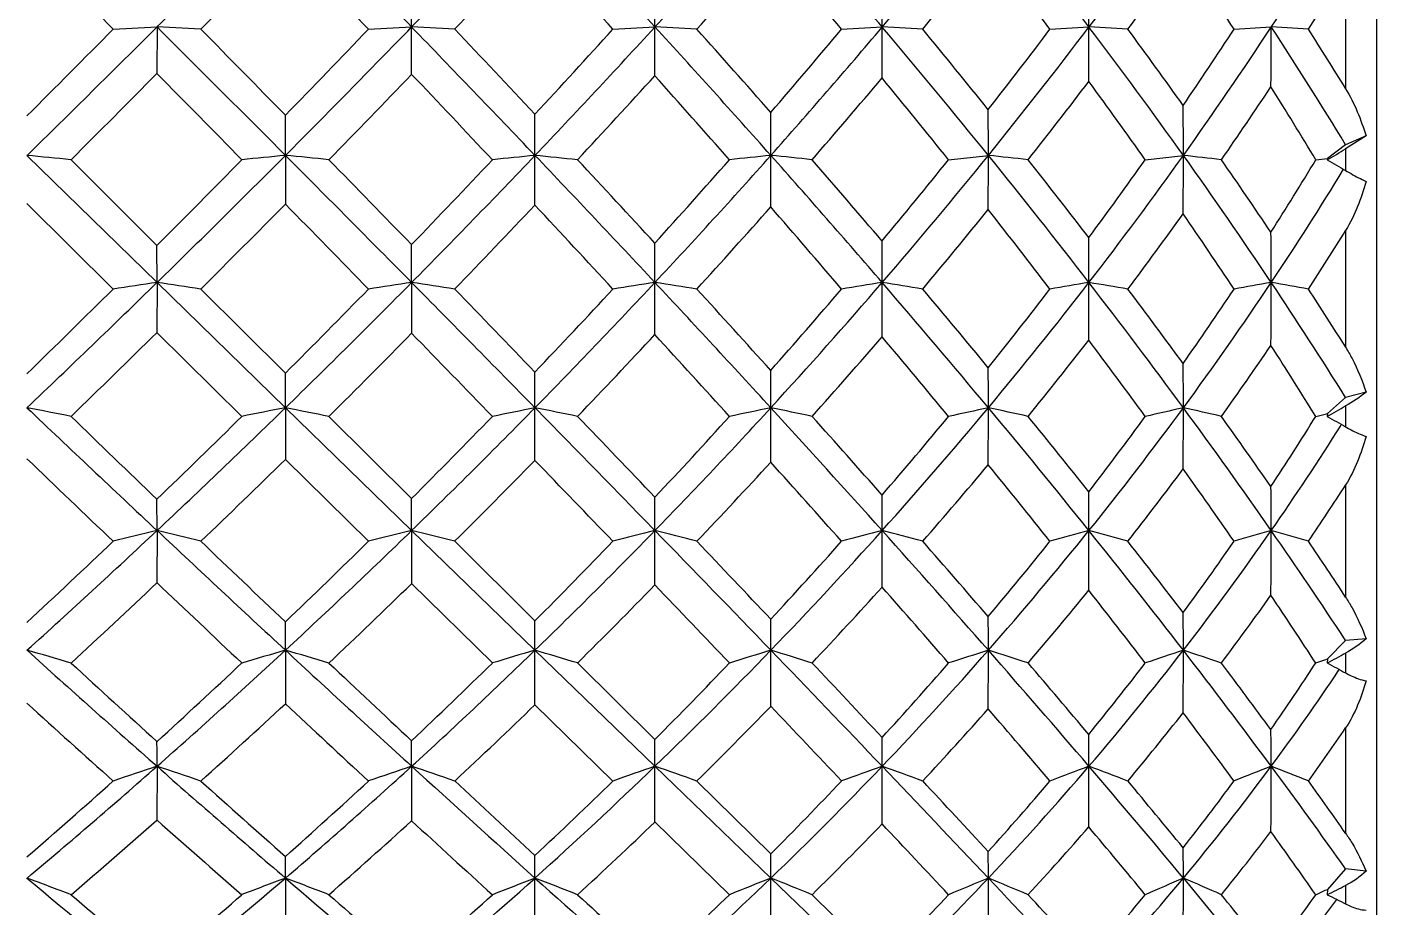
# Model space of a CAD drawing. Header units: millimetres. Extents: x 13495 to 14291, y -4366 to -3315.
# Drawn here: x 13905.293 to 13908.523, y -3557.902 to -3555.797 of the extents above; entities that cross this region are included whole.
import ezdxf

# ---------------------------------------------------------------- set-up
doc = ezdxf.new("R2010")
doc.units = ezdxf.units.MM
doc.header["$LTSCALE"] = 0.1
doc.layers.add('1', color=7, linetype='Continuous')

msp = doc.modelspace()

# ---------------------------------------------------------------- linework, layer by layer
at = {"layer": '1', "color": 7, "linetype": 'Continuous'}
for p, q in [((13908.523, -3559.913), (13908.523, -3551.063)), ((13908.448, -3555.6592), (13908.448, -3555.9444)), ((13905.4994, -3555.8019), (13905.6043, -3555.7967)), ((13905.6043, -3555.7967), (13905.6042, -3555.908)), ((13905.7091, -3555.8019), (13905.6043, -3555.7967)), ((13906.1103, -3555.8019), (13906.2134, -3555.7967)), ((13906.3165, -3555.8019), (13906.2134, -3555.7967)), ((13906.6949, -3555.8019), (13906.7955, -3555.7967)), ((13906.8959, -3555.8019), (13906.7955, -3555.7967)), ((13907.242, -3555.8019), (13907.3392, -3555.7967)), ((13907.4362, -3555.8019), (13907.3392, -3555.7967)), ((13907.7406, -3555.8019), (13907.834, -3555.7967)), ((13907.927, -3555.8019), (13907.834, -3555.7967)), ((13908.181, -3555.8019), (13908.2701, -3555.7967)), ((13908.3589, -3555.8019), (13908.2701, -3555.7967)), ((13905.9115, -3556.1039), (13905.9114, -3556.0079)), ((13908.448, -3556.0785), (13908.4043, -3556.111)), ((13908.4969, -3556.0573), (13908.448, -3556.0785)), ((13908.4969, -3556.0573), (13908.448, -3556.0885)), ((13905.2932, -3556.1039), (13905.6043, -3556.408)), ((13905.9115, -3556.1039), (13905.9114, -3556.2204)), ((13907.498, -3556.1143), (13907.5933, -3556.1039)), ((13907.9687, -3556.1143), (13908.0599, -3556.1039)), ((13908.3765, -3556.1143), (13908.4043, -3556.111)), ((13908.4043, -3556.111), (13908.404, -3556.1143)), ((13908.448, -3556.0885), (13908.448, -3556.1401)), ((13905.3986, -3556.1143), (13905.6042, -3556.3193)), ((13905.4994, -3556.4236), (13905.2932, -3556.219)), ((13908.448, -3556.2833), (13908.448, -3556.563)), ((13905.6043, -3556.408), (13905.6042, -3556.3193)), ((13905.6043, -3556.408), (13905.6042, -3556.5275)), ((13905.6043, -3556.408), (13905.9115, -3556.7077)), ((13905.7091, -3556.4236), (13905.9114, -3556.6249)), ((13906.2134, -3556.408), (13906.2133, -3556.5294)), ((13905.8074, -3556.7284), (13905.6042, -3556.5275)), ((13908.448, -3556.6831), (13908.4043, -3556.7218)), ((13908.4969, -3556.6705), (13908.448, -3556.6831)), ((13905.9115, -3556.7077), (13905.9114, -3556.8312)), ((13905.9115, -3556.7077), (13906.2134, -3557.0015)), ((13908.3765, -3556.7284), (13908.4025, -3556.7222)), ((13908.4025, -3556.7222), (13908.4043, -3556.7218)), ((13908.4043, -3556.7218), (13908.404, -3556.7284)), ((13908.448, -3556.7033), (13908.448, -3556.7535)), ((13906.0155, -3556.7284), (13906.2133, -3556.9248)), ((13906.1103, -3557.0271), (13905.9114, -3556.8312)), ((13908.448, -3556.892), (13908.448, -3557.1607)), ((13905.6043, -3557.0015), (13905.6042, -3556.9267)), ((13905.6043, -3557.0015), (13905.6042, -3557.1267)), ((13906.2134, -3557.0015), (13906.2133, -3557.1285)), ((13906.2134, -3557.0015), (13906.5086, -3557.2878)), ((13906.3165, -3557.0271), (13906.5084, -3557.2174)), ((13906.4066, -3557.3183), (13906.2133, -3557.1285)), ((13908.448, -3557.2644), (13908.4043, -3557.3086)), ((13908.4969, -3557.2607), (13908.448, -3557.2644)), ((13905.9115, -3557.2878), (13905.9114, -3557.4158)), ((13906.5086, -3557.2878), (13906.7955, -3557.5654)), ((13908.448, -3557.2945), (13908.448, -3557.3421)), ((13906.6104, -3557.3183), (13906.7953, -3557.5013)), ((13908.3765, -3557.3183), (13908.401, -3557.3097)), ((13908.401, -3557.3097), (13908.4043, -3557.3086)), ((13908.4043, -3557.3086), (13908.404, -3557.3183)), ((13908.431, -3557.3365), (13908.4328, -3557.3339)), ((13908.4311, -3557.3367), (13908.4329, -3557.334)), ((13906.6949, -3557.6007), (13906.5084, -3557.4182)), ((13908.448, -3557.4734), (13908.448, -3557.7258)), ((13905.6043, -3557.5654), (13905.6042, -3557.6941)), ((13906.2134, -3557.5654), (13906.2133, -3557.6958)), ((13906.7955, -3557.5654), (13907.0729, -3557.8329)), ((13906.8959, -3557.6007), (13907.0726, -3557.7751)), ((13906.9739, -3557.8727), (13906.7953, -3557.6987)), ((13908.448, -3557.8111), (13908.4043, -3557.8599)), ((13908.4969, -3557.8163), (13908.448, -3557.8111)), ((13905.9115, -3557.8329), (13905.9114, -3557.963)), ((13907.0729, -3557.8329), (13907.3392, -3558.089)), ((13908.0599, -3557.8329), (13908.2701, -3558.089)), ((13908.448, -3557.8505), (13908.448, -3557.8948)), ((13907.1716, -3557.8727), (13907.3389, -3558.0374)), ((13908.3765, -3557.8727), (13908.3992, -3557.8622)), ((13908.3992, -3557.8622), (13908.4043, -3557.8599)), ((13908.4043, -3557.8599), (13908.404, -3557.8727)), ((13908.4242, -3557.8874), (13908.4266, -3557.884)), ((13908.4244, -3557.8876), (13908.4268, -3557.8842))]:
    msp.add_line(p, q, dxfattribs=at)
for centre, radius, start, end in [((13870.023, -3520.0744), 50.4193, 314.88669, 315.38159), ((13870.9361, -3590.0014), 49.1371, 44.11557, 44.61905), ((13884.0868, -3534.3439), 30.819, 315.88584, 316.67982), ((13885.0331, -3575.7394), 29.5181, 42.50156, 43.31961), ((13891.2087, -3541.5137), 21.1413, 317.49945, 318.62406), ((13892.0443, -3568.7262), 20.0277, 40.20936, 41.37578), ((13895.652, -3545.9165), 15.304, 319.78928, 321.28616), ((13896.368, -3564.4863), 14.3867, 37.15706, 38.71576), ((13898.7348, -3548.8992), 11.418, 322.83653, 324.75616), ((13900.8737, -3550.9478), 8.8441, 326.7519, 328.91799), ((13814.1919, -3646.1144), 128.4266, 44.686103, 44.81676), ((13871.0845, -3521.6911), 48.6046, 315.42821, 315.76915), ((13868.5684, -3591.7263), 51.961, 43.73878, 44.05498), ((13884.612, -3535.1844), 29.936, 316.4711, 317.00729), ((13883.9375, -3576.4181), 30.7071, 42.17378, 42.68953), ((13891.2709, -3541.7989), 20.9816, 318.13344, 318.86177), ((13891.3771, -3569.0826), 20.6899, 39.93308, 40.65833), ((13895.4888, -3545.9434), 15.4897, 320.47166, 321.39171), ((13895.896, -3564.7067), 14.8186, 36.93565, 37.87564), ((13898.4524, -3548.8066), 11.7772, 323.56071, 324.65847), ((13898.9588, -3561.8106), 11.0069, 33.08601, 34.22924), ((13900.6644, -3550.8963), 9.1253, 327.48036, 328.53721), ((13878.4834, -3555.7929), 28.3121, 359.99225, 0.20751), ((13887.9094, -3555.7931), 19.4298, 359.98942, 0.31882), ((13893.965, -3555.7933), 13.8689, 359.98609, 0.48164), ((13861.6948, -3555.7933), 44.5186, 359.99563, 0.12818), ((13869.7341, -3519.7854), 50.828, 314.39478, 314.88755), ((13867.8269, -3518.5403), 52.9872, 314.99803, 315.31419), ((13823.8498, -3637.8751), 115.8476, 44.898398, 45.113265), ((13830.4847, -3629.9109), 105.5976, 44.415408, 44.572077), ((13882.4291, -3533.1412), 32.7766, 315.76098, 316.26142), ((13883.6013, -3533.8721), 31.4959, 315.1009, 315.88444), ((13852.4862, -3555.7978), 53.7272, 359.88039, 0.00119), ((13872.2104, -3588.7649), 47.3614, 43.59942, 44.11476), ((13873.5541, -3586.9241), 45.1881, 43.17467, 43.52928), ((13889.8896, -3540.5779), 22.6758, 317.12904, 317.82627), ((13890.6182, -3540.9722), 21.9425, 316.40099, 317.49859), ((13872.8266, -3555.7997), 33.9689, 359.80829, 0.00503), ((13886.1589, -3574.7073), 27.9907, 41.65392, 42.50103), ((13886.3048, -3574.2557), 27.6502, 41.3151, 41.86681), ((13894.5021, -3545.1371), 16.6146, 319.16529, 320.06679), ((13895.0211, -3545.3838), 16.1297, 318.34685, 319.79112), ((13884.2308, -3555.801), 23.1085, 359.70836, 0.01073), ((13893.0737, -3567.8567), 18.6801, 38.98826, 40.21103), ((13892.8449, -3567.8424), 18.9176, 38.77683, 39.52881), ((13897.7034, -3548.2559), 12.5574, 321.95698, 323.06412), ((13898.109, -3548.4268), 12.2021, 321.01178, 322.84401), ((13891.5394, -3555.802), 16.2945, 359.56081, 0.01851), ((13897.3038, -3563.7791), 13.2137, 35.5103, 37.16379), ((13896.927, -3563.9236), 13.6734, 35.49608, 36.43982), ((13900.0564, -3550.5084), 9.697, 325.61874, 326.91384), ((13900.3966, -3550.6351), 9.4146, 324.48711, 326.75234), ((13895.9093, -3555.7969), 12.3608, 359.3375, 0.00092), ((13900.0324, -3561.1977), 9.8504, 31.31213, 33.25071), ((13899.7526, -3561.289), 10.2067, 31.57669, 32.52006), ((13870.2588, -3520.8728), 49.7671, 314.91719, 315.25254), ((13812.1503, -3648.1376), 131.3009, 44.495872, 44.622201), ((13883.9179, -3534.5258), 30.8929, 315.6677, 316.19515), ((13869.1239, -3591.1837), 51.1846, 43.24781, 43.56265), ((13890.6887, -3541.2749), 21.7648, 317.01503, 317.73405), ((13885.0159, -3575.4394), 29.2508, 41.3508, 41.87733), ((13894.974, -3545.5136), 16.1603, 319.00651, 319.91929), ((13892.547, -3568.1079), 19.1671, 38.73618, 39.48998), ((13897.9941, -3548.4613), 12.3511, 321.71121, 322.81075), ((13897.027, -3563.8651), 13.4088, 35.31278, 36.30037), ((13900.2381, -3550.6175), 9.6346, 325.21279, 326.46684), ((13899.9082, -3561.2), 9.8781, 30.98704, 32.1751), ((13875.6037, -3556.1001), 30.9048, 359.99299, 0.17574), ((13886.223, -3556.101), 20.8499, 359.99219, 0.27473), ((13892.7564, -3556.1019), 14.8369, 359.99221, 0.4147), ((13897.1512, -3556.1024), 10.9087, 359.99237, 0.62086), ((13901.159, -3598.3305), 42.4285, 84.26536, 84.40827), ((13883.3485, -3533.621), 31.8523, 314.32428, 315.10196), ((13910.4267, -3601.6862), 45.8054, 95.65705, 95.788), ((13827.1284, -3634.6088), 111.2196, 44.677897, 44.898684), ((13901.8489, -3597.1045), 41.2015, 84.19584, 84.34121), ((13890.1655, -3540.5407), 22.5679, 315.32407, 316.40012), ((13911.2947, -3603.3525), 47.4904, 95.78412, 95.90782), ((13861.5881, -3556.1078), 44.9205, 359.85316, 0.00504), ((13874.1759, -3586.8928), 44.6471, 43.06241, 43.59903), ((13902.454, -3596.1334), 40.2343, 84.07052, 84.21623), ((13894.5512, -3544.9657), 16.7586, 316.93913, 318.34644), ((13912.2602, -3605.767), 49.9333, 95.963, 96.07723), ((13877.2192, -3556.1074), 29.8537, 359.77023, 0.00685), ((13887.5954, -3573.4296), 26.0682, 40.76523, 41.65389), ((13902.9459, -3595.605), 39.7162, 83.89231, 84.03555), ((13897.6745, -3548.0757), 12.7607, 319.23406, 321.01372), ((13886.7961, -3556.107), 20.7972, 359.65086, 0.00853), ((13894.1956, -3566.9494), 17.2373, 37.70095, 38.9901), ((13903.2671, -3595.9277), 40.0581, 83.66318, 83.79995), ((13900.0277, -3550.3734), 9.8668, 322.29381, 324.4942), ((13893.2033, -3556.1067), 14.8566, 359.47094, 0.01087), ((13898.1909, -3563.1477), 12.1249, 33.76986, 35.517), ((13903.3106, -3597.866), 42.0313, 83.38732, 83.51209), ((13882.1412, -3532.8608), 33.1785, 315.00556, 315.50386), ((13833.0681, -3627.3811), 101.9818, 44.173049, 44.332297), ((13889.2782, -3540.0026), 23.5153, 316.06886, 316.75184), ((13874.7508, -3585.8085), 43.552, 42.62712, 42.98522), ((13893.9861, -3544.684), 17.3013, 317.76253, 318.64959), ((13887.53, -3573.1849), 26.023, 40.42927, 40.9941), ((13897.2953, -3547.93), 13.0796, 320.16394, 321.26449), ((13893.9595, -3566.9528), 17.4916, 37.51633, 38.28987), ((13899.7562, -3550.297), 10.0641, 323.37761, 324.68833), ((13897.8925, -3563.241), 12.4909, 33.82492, 34.78858), ((13901.5706, -3552.0273), 7.9388, 327.54208, 329.01451), ((13901.7405, -3552.0429), 7.8543, 326.23661, 328.58208), ((13883.7422, -3534.3533), 31.1391, 314.86538, 315.39315), ((13816.1681, -3644.1985), 125.6742, 44.301299, 44.430934), ((13890.4614, -3541.0638), 22.075, 315.90877, 316.62965), ((13872.0224, -3588.4572), 47.2052, 42.73446, 43.067), ((13894.6034, -3545.1886), 16.6533, 317.57348, 318.48272), ((13886.634, -3574.0172), 27.0965, 40.48827, 41.03679), ((13897.5719, -3548.1225), 12.8923, 319.91826, 321.01275), ((13893.6208, -3567.2496), 17.7925, 37.4782, 38.25296), ((13899.8269, -3550.3246), 10.1395, 323.02167, 324.28286), ((13897.79, -3563.3283), 12.4759, 33.6036, 34.60063), ((13896.6857, -3556.4052), 11.1482, 359.98522, 0.53719), ((13899.499, -3556.4087), 8.7711, 0.00446, 0.78964), ((13901.6022, -3552.0305), 8.0593, 326.96835, 328.15019), ((13871.5976, -3556.4052), 34.6159, 359.99522, 0.14536), ((13884.6163, -3556.4048), 22.1792, 359.99153, 0.23445), ((13891.9519, -3556.405), 15.3874, 359.98858, 0.35824), ((13883.4812, -3533.758), 31.6615, 313.54402, 314.32565), ((13882.4793, -3533.203), 32.6974, 314.24491, 314.75145), ((13910.0716, -3586.8213), 30.7396, 98.35623, 98.55387), ((13901.4653, -3584.5783), 28.4727, 81.42836, 81.64154), ((13889.2932, -3540.012), 23.498, 315.00911, 315.699), ((13890.0465, -3540.4219), 22.736, 314.2501, 315.32216), ((13910.9141, -3587.8604), 31.8017, 98.50021, 98.68824), ((13831.1648, -3630.6167), 105.5425, 44.449204, 44.677547), ((13902.1172, -3583.8207), 27.717, 81.28588, 81.50125), ((13838.75, -3621.8808), 94.0737, 43.923253, 44.091563), ((13893.7311, -3544.4466), 17.6497, 316.38096, 317.26578), ((13894.2743, -3544.7064), 17.1379, 315.55078, 316.93793), ((13911.8336, -3589.2366), 33.2129, 98.72481, 98.90043), ((13868.0738, -3556.4113), 38.7218, 359.82044, 0.00487), ((13876.3794, -3584.8333), 41.631, 42.50018, 43.06213), ((13902.6647, -3583.3239), 27.231, 81.06118, 81.27486), ((13876.9313, -3583.8108), 40.5947, 42.05582, 42.42688), ((13896.886, -3547.5825), 13.6166, 318.42637, 319.51202), ((13897.3109, -3547.7628), 13.2403, 317.50086, 319.236), ((13912.8776, -3591.2516), 35.281, 99.03162, 99.19155), ((13881.1961, -3556.4128), 26.1431, 359.7258, 0.01034), ((13889.2596, -3571.9956), 23.8715, 39.82362, 40.7667), ((13903.0706, -3583.2545), 27.1837, 80.7585, 80.96548), ((13888.9689, -3571.965), 24.1366, 39.50116, 40.08261), ((13899.2757, -3549.9335), 10.6666, 321.23732, 322.52235), ((13899.6302, -3550.0679), 10.3681, 320.17805, 322.302), ((13914.1573, -3594.5337), 38.6465, 99.41713, 99.55741), ((13889.5939, -3556.4137), 18.2401, 359.58488, 0.01791), ((13895.5606, -3565.8964), 15.5134, 36.32075, 37.70696), ((13903.2585, -3583.9799), 27.9489, 80.38439, 80.57776), ((13895.0699, -3566.105), 16.0945, 36.18959, 36.97969), ((13901.1354, -3551.7421), 8.4591, 324.93575, 326.39754), ((13901.4481, -3551.8474), 8.206, 323.68043, 326.23636), ((13915.9189, -3600.3685), 44.621, 99.87022, 99.98635), ((13894.6351, -3556.4084), 13.635, 359.36921, 0.00165), ((13899.185, -3562.4831), 10.9291, 32.05299, 33.77041), ((13903.0856, -3586.1895), 30.2294, 79.95389, 80.1248), ((13898.8285, -3562.6206), 11.368, 32.19918, 33.03302), ((13883.6494, -3534.2584), 31.2719, 314.06607, 314.59284), ((13890.2223, -3540.8337), 22.4069, 314.81648, 315.53396), ((13815.442, -3644.8735), 126.6654, 44.098151, 44.223636), ((13894.3354, -3544.9428), 17.0169, 316.16512, 317.07184), ((13874.1043, -3586.5293), 44.3677, 42.19674, 42.53884), ((13897.2995, -3547.8899), 13.2505, 318.16201, 319.2585), ((13888.5566, -3572.3814), 24.5722, 39.57002, 40.14879), ((13899.568, -3550.1246), 10.4666, 320.88067, 322.15693), ((13895.287, -3565.9829), 15.6993, 36.12026, 36.94922), ((13901.349, -3551.8608), 8.3642, 324.41139, 325.82981), ((13899.1044, -3562.4649), 10.9032, 31.74457, 32.80029), ((13867.2264, -3556.706), 38.6851, 359.99746, 0.12008), ((13883.287, -3556.7046), 23.2216, 359.99219, 0.20273), ((13891.2404, -3556.7054), 15.8325, 359.99149, 0.31525), ((13896.1607, -3556.7061), 11.4327, 359.99186, 0.47241), ((13899.4894, -3556.7066), 8.5705, 359.99259, 0.70044), ((13901.0411, -3578.6417), 22.3424, 78.75333, 79.02855), ((13951.0187, -3508.6018), 66.3702, 226.453246, 226.822576), ((13890.0848, -3540.462), 22.6806, 313.1777, 314.2515), ((13910.5594, -3580.3991), 24.143, 101.09963, 101.35165), ((13901.7291, -3578.021), 21.7197, 78.61779, 78.89755), ((13894.0998, -3544.5347), 17.3828, 314.17697, 315.54956), ((13911.4393, -3581.2922), 25.074, 101.34087, 101.57869), ((13856.3338, -3556.712), 50.1748, 359.86106, 0.00487), ((13836.642, -3625.2434), 97.8697, 44.208612, 44.449011), ((13902.3294, -3577.5416), 21.2489, 78.37731, 78.65738), ((13897.0758, -3547.5472), 13.5594, 315.7931, 317.50018), ((13912.4272, -3582.595), 26.4352, 101.68589, 101.9051), ((13873.9273, -3556.7116), 33.1456, 359.78194, 0.00668), ((13878.9979, -3582.4339), 38.0794, 41.9036, 42.50025), ((13902.8114, -3577.304), 21.0326, 78.03536, 78.31018), ((13899.3919, -3549.8697), 10.6781, 318.09583, 320.18002), ((13913.5994, -3584.6363), 28.567, 102.1367, 102.33235), ((13884.7004, -3556.7111), 22.8929, 359.66721, 0.00844), ((13891.0114, -3570.5357), 21.5911, 38.81766, 39.8253), ((13903.1151, -3577.5228), 21.2914, 77.59639, 77.85815), ((13901.2438, -3551.6986), 8.4588, 321.17765, 323.68804), ((13915.1311, -3588.1284), 32.2065, 102.68309, 102.84948), ((13891.8988, -3556.7108), 16.1611, 359.49273, 0.01097), ((13896.846, -3564.9532), 13.919, 34.84011, 36.32692), ((13903.1297, -3578.6004), 22.441, 77.07072, 77.30882), ((13954.505, -3505.9948), 70.607, 225.933695, 226.165508), ((13889.3254, -3540.0455), 23.4515, 313.95921, 314.65269), ((13893.481, -3544.2033), 17.9986, 315.02439, 315.90158), ((13841.073, -3619.6535), 90.8555, 43.666401, 43.835078), ((13896.6304, -3547.3508), 13.9617, 316.72431, 317.80386), ((13879.1334, -3581.8316), 37.634, 41.45541, 41.83875), ((13899.0607, -3549.7561), 10.9454, 319.14135, 320.43115), ((13890.7161, -3570.5317), 21.8767, 38.51479, 39.12093), ((13900.9848, -3551.6322), 8.6456, 322.3881, 323.88181), ((13896.4638, -3565.0927), 14.3718, 34.77168, 35.59098), ((13902.466, -3553.0721), 6.95, 326.61546, 328.25853), ((13902.643, -3553.0862), 6.8551, 325.17007, 327.69652), ((13949.6671, -3510.6516), 64.0428, 226.141516, 226.396795), ((13890.3096, -3540.9222), 22.2826, 313.71733, 314.44165), ((13894.3118, -3544.9217), 17.0485, 314.76043, 315.67645), ((13826.7735, -3633.8858), 110.8814, 43.880836, 44.019691), ((13897.1391, -3547.7449), 13.4668, 316.4279, 317.53003), ((13877.1704, -3583.7503), 40.2297, 41.62591, 41.98777), ((13899.3426, -3549.9375), 10.7596, 318.78318, 320.0666), ((13890.2243, -3571.0068), 22.411, 38.59315, 39.19447), ((13901.1137, -3551.6872), 8.6566, 321.91231, 323.35494), ((13896.3902, -3565.1826), 14.3365, 34.67109, 35.51721), ((13896.0425, -3556.999), 11.2967, 359.98737, 0.41808), ((13899.4894, -3556.9991), 8.3445, 359.98401, 0.62088), ((13901.5353, -3557.0023), 6.7348, 0.00697, 0.90116), ((13902.5651, -3553.106), 6.996, 325.91047, 327.23624), ((13881.4102, -3556.9992), 24.8033, 359.99463, 0.17171), ((13890.7445, -3556.9988), 16.051, 359.9905, 0.27557), ((13890.3799, -3540.7776), 22.2485, 312.09077, 313.17959), ((13910.2387, -3576.18), 19.7305, 103.58487, 103.89842), ((13901.3106, -3574.7665), 18.2766, 76.0744, 76.41259), ((13948.7037, -3511.0702), 62.986, 226.821831, 227.203885), ((13894.1695, -3544.6054), 17.2835, 312.79496, 314.1745), ((13911.0947, -3576.857), 20.4468, 103.81172, 104.10969), ((13901.9581, -3574.3107), 17.8247, 75.84711, 76.18835), ((13896.9881, -3547.4613), 13.6821, 314.09381, 315.79151), ((13912.0367, -3577.7642), 21.414, 104.16734, 104.44512), ((13864.5982, -3557.005), 42.1974, 359.82799, 0.0048), ((13842.5114, -3619.5337), 89.6813, 43.953816, 44.208503), ((13902.4964, -3574.0294), 17.5623, 75.4923, 75.83023), ((13899.2069, -3549.7042), 10.9263, 316.04688, 318.09786), ((13913.1159, -3579.0959), 22.8371, 104.65214, 104.90446), ((13879.0431, -3557.0065), 28.2962, 359.73643, 0.01015), ((13881.888, -3579.8413), 34.1968, 41.26327, 41.90474), ((13902.8851, -3574.0309), 17.6023, 75.01585, 75.34231), ((13901.0101, -3551.5123), 8.7576, 318.73931, 321.18659), ((13914.4517, -3581.259), 25.144, 105.25961, 105.48015), ((13888.2808, -3557.0075), 19.5532, 359.59904, 0.01766), ((13893.0248, -3568.9181), 19.0083, 37.72325, 38.82278), ((13903.0434, -3574.5515), 18.1921, 74.4283, 74.73223), ((13902.4854, -3552.9764), 7.0472, 322.28102, 325.16934), ((13916.3086, -3585.0882), 29.2144, 105.97142, 106.15323), ((13893.8494, -3557.0021), 14.4206, 359.38663, 0.00231), ((13898.2152, -3564.0004), 12.2509, 33.35577, 34.84068), ((13902.8192, -3576.0368), 19.8004, 73.75325, 74.02075), ((13889.7194, -3540.4586), 22.8807, 312.89477, 313.60362), ((13952.8999, -3507.6747), 68.2835, 226.28266, 226.517133), ((13893.629, -3544.3486), 17.7912, 313.65896, 314.55068), ((13896.5625, -3547.2831), 14.0575, 315.03345, 316.11944), ((13846.7098, -3614.2863), 83.0721, 43.395241, 43.572378), ((13898.853, -3549.5724), 11.2227, 317.08896, 318.37459), ((13881.6029, -3579.6567), 34.3432, 40.81937, 41.21787), ((13900.7012, -3551.4093), 9.0063, 319.92568, 321.40796), ((13892.3821, -3569.2113), 19.7509, 37.46327, 38.08968), ((13902.203, -3552.8926), 7.2685, 323.67865, 325.33118), ((13897.7718, -3564.1929), 12.7841, 33.37205, 34.09176), ((13890.4878, -3541.1092), 22.0243, 312.61079, 313.34208), ((13946.2223, -3514.2753), 59.0429, 226.532696, 226.803685), ((13894.3064, -3544.9187), 17.0545, 313.35944, 314.28044), ((13897.06, -3547.67), 13.5757, 314.7075, 315.81659), ((13831.7763, -3629.0547), 103.9268, 43.650598, 43.792993), ((13899.2294, -3549.8365), 10.9113, 316.70953, 318.00659), ((13880.6558, -3580.6587), 35.5707, 41.00821, 41.3972), ((13900.9934, -3551.5895), 8.8115, 319.44664, 320.91984), ((13892.7443, -3569.0086), 19.1949, 37.51939, 38.1772), ((13902.438, -3553.0166), 7.1513, 323.02084, 324.62809), ((13898.1904, -3563.9496), 12.1544, 33.06451, 33.98013), ((13899.5008, -3557.2866), 8.0926, 359.9915, 0.56148), ((13901.8336, -3557.2871), 6.2263, 359.99315, 0.82177), ((13879.7135, -3557.2866), 26.198, 359.99718, 0.14592), ((13890.6305, -3557.2853), 15.8781, 359.991, 0.24515), ((13896.0878, -3557.286), 10.9851, 359.99053, 0.37845), ((13900.8533, -3572.8094), 16.1441, 73.64773, 74.03686), ((13928.4294, -3531.6782), 34.5128, 227.90482, 228.59694), ((13894.3429, -3544.7934), 17.0277, 311.4034, 312.79673), ((13910.7691, -3574.0674), 17.4685, 106.1456, 106.5016), ((13901.5396, -3572.3858), 15.7182, 73.45552, 73.85066), ((13945.7626, -3514.2478), 58.6562, 227.203166, 227.603807), ((13896.9712, -3547.4434), 13.7068, 312.39839, 314.09218), ((13911.67, -3574.7295), 18.1894, 106.48478, 106.82014), ((13852.8285, -3557.2923), 53.6801, 359.86567, 0.0048), ((13902.1322, -3572.0732), 15.4195, 73.11671, 73.51156), ((13899.1185, -3549.6187), 11.0494, 314.011, 316.04586), ((13912.6925, -3575.7015), 19.2521, 106.97168, 107.27999), ((13871.8068, -3557.2919), 35.266, 359.78859, 0.00664), ((13849.1176, -3613.1645), 80.5048, 43.680038, 43.953851), ((13902.5983, -3571.9437), 15.3237, 72.63579, 73.02221), ((13900.9021, -3551.4179), 8.9011, 316.31859, 318.74127), ((13913.9193, -3577.2228), 20.9146, 107.60574, 107.87995), ((13883.4284, -3557.2914), 24.1649, 359.67608, 0.0085), ((13884.8357, -3577.256), 30.276, 40.56941, 41.26462), ((13902.8745, -3572.1519), 15.5952, 72.02022, 72.38697), ((13902.3944, -3552.9074), 7.1614, 319.42524, 322.28919), ((13915.5411, -3579.8142), 23.7362, 108.37172, 108.60387), ((13891.1883, -3557.2912), 16.8716, 359.50352, 0.01123), ((13894.8979, -3567.4712), 16.6415, 36.52992, 37.72873), ((13902.8423, -3572.9898), 16.5461, 71.28662, 71.61875), ((13929.7578, -3530.8383), 35.9801, 227.38876, 227.83219), ((13893.8099, -3544.5405), 17.5275, 312.29188, 313.19604), ((13949.6019, -3511.1624), 63.4834, 226.640124, 226.885165), ((13896.5136, -3547.2315), 14.1286, 313.35615, 314.44389), ((13898.7599, -3549.4826), 11.352, 315.05975, 316.34996), ((13851.6063, -3609.6642), 76.3387, 43.107635, 43.291096), ((13900.6145, -3551.3332), 9.1217, 317.49272, 318.99316), ((13884.5372, -3577.1299), 30.4709, 40.1338, 40.55517), ((13902.1546, -3552.8544), 7.3301, 320.78054, 322.48335), ((13894.4132, -3567.6637), 17.1973, 36.32144, 36.98228), ((13903.3829, -3554.068), 5.9582, 325.09442, 326.93998), ((13903.5605, -3554.0783), 5.86, 323.48244, 326.2181), ((13928.0272, -3532.4275), 33.7815, 227.70322, 228.17425), ((13894.5136, -3545.1402), 16.7512, 311.93912, 312.87655), ((13943.4138, -3517.2731), 54.9352, 226.94762, 227.23075), ((13897.1483, -3547.7616), 13.4486, 312.97844, 314.10689), ((13899.1975, -3549.8062), 10.9553, 314.64481, 315.95897), ((13840.8668, -3620.3737), 91.3571, 43.402378, 43.556752), ((13900.8974, -3551.505), 8.9394, 317.00893, 318.50349), ((13883.4006, -3578.2742), 31.9348, 40.34341, 40.75099), ((13902.3245, -3552.9276), 7.2956, 320.16856, 321.81915), ((13894.3154, -3567.8076), 17.2173, 36.35801, 37.03583), ((13899.8645, -3557.5636), 7.4747, 359.98572, 0.51394), ((13902.1589, -3557.5637), 5.6751, 359.9825, 0.7528), ((13903.5256, -3557.5664), 4.7444, 0.0114, 1.0737), ((13903.5311, -3554.1234), 5.9497, 324.23624, 325.73287), ((13876.1762, -3557.5659), 29.4281, 0.00079, 0.11638), ((13890.3724, -3557.5637), 15.8411, 359.99381, 0.21485), ((13896.3933, -3557.5635), 10.4023, 359.98902, 0.34229), ((13894.6873, -3545.1851), 16.5062, 309.98183, 311.40585), ((13910.4727, -3572.2426), 15.4635, 108.35085, 108.76079), ((13901.0934, -3571.1624), 14.3256, 71.20427, 71.64639), ((13926.9623, -3533.3434), 32.2935, 228.59547, 229.31821), ((13897.1296, -3547.6157), 13.4727, 310.67978, 312.39527), ((13911.3484, -3572.7826), 16.0602, 108.64658, 109.03557), ((13901.7356, -3570.8346), 14.0043, 70.9068, 71.35219), ((13942.5679, -3517.7463), 53.9186, 227.60425, 228.02752), ((13899.1371, -3549.6374), 11.0229, 311.96982, 314.00893), ((13912.3221, -3573.5156), 16.8804, 109.11059, 109.47235), ((13862.669, -3557.5692), 44.1265, 359.83179, 0.00481), ((13902.2604, -3570.6512), 13.8493, 70.44512, 70.8851), ((13900.8284, -3551.3481), 9.0026, 313.91796, 316.32061), ((13913.4506, -3574.595), 18.093, 109.74138, 110.06889), ((13877.9384, -3557.5707), 29.4008, 359.74142, 0.01016), ((13856.1106, -3606.4874), 70.8359, 43.382181, 43.6806), ((13902.6247, -3570.697), 13.9522, 69.8272, 70.25081), ((13902.2703, -3552.8027), 7.3237, 316.62001, 319.43494), ((13914.8651, -3576.3425), 20.0503, 110.52879, 110.81382), ((13887.7018, -3557.5717), 20.1321, 359.60483, 0.01775), ((13888.0624, -3574.4957), 26.0298, 39.80256, 40.57328), ((13902.7414, -3571.1576), 14.5148, 69.06789, 69.46054), ((13903.4911, -3554.0268), 5.9465, 320.20345, 323.48156), ((13916.8555, -3579.4198), 23.4803, 111.44731, 111.68106), ((13893.6132, -3557.5662), 14.6569, 359.39159, 0.00296), ((13896.8066, -3566.0574), 14.2662, 35.31211, 36.53061), ((13902.4453, -3572.3848), 15.923, 68.19879, 68.54257), ((13894.2107, -3544.9865), 16.9278, 310.89626, 311.82608), ((13928.4016, -3532.3445), 33.9533, 228.0605, 228.51794), ((13896.7223, -3547.4517), 13.8252, 311.65679, 312.76933), ((13946.698, -3514.2645), 59.2342, 227.021241, 227.274559), ((13898.7973, -3549.5179), 11.3006, 313.02858, 314.33614), ((13900.5337, -3551.2565), 9.2331, 315.08914, 316.59794), ((13856.9573, -3604.6596), 69.0121, 42.800679, 42.991885), ((13902.0047, -3552.729), 7.5256, 317.95069, 319.65784), ((13887.173, -3574.9129), 27.0267, 39.39383, 39.83364), ((13903.2419, -3553.9652), 6.1328, 321.7681, 323.64502), ((13896.2522, -3566.3215), 14.9206, 35.17652, 35.76662), ((13894.7913, -3545.4516), 16.3339, 310.49635, 311.45189), ((13926.2037, -3534.4733), 31.0409, 228.42333, 228.92261), ((13897.2573, -3547.882), 13.2861, 311.23896, 312.38341), ((13939.284, -3521.7639), 48.8341, 227.37442, 227.68184), ((13899.2237, -3549.8341), 10.9171, 312.57987, 313.91258), ((13900.8796, -3551.4877), 8.9642, 314.58002, 316.10162), ((13850.9434, -3610.845), 77.4886, 43.126702, 43.29849), ((13902.2911, -3552.8976), 7.3404, 317.33153, 319.02983), ((13887.7055, -3574.6333), 26.2967, 39.59571, 40.05572), ((13903.4868, -3554.0896), 6.0054, 320.95402, 322.78366), ((13896.8495, -3565.9564), 14.079, 35.04133, 35.79459), ((13890.5657, -3557.8321), 15.3458, 359.99686, 0.19064), ((13897.0654, -3557.8311), 9.4432, 359.98924, 0.31785), ((13900.3896, -3557.8317), 6.6833, 359.98932, 0.48516), ((13902.5179, -3557.8322), 5.0754, 359.9915, 0.709), ((13904.0021, -3557.8326), 4.0578, 359.9948, 1.0179), ((13900.6109, -3570.3972), 13.4084, 69.08011, 69.56111), ((13919.4023, -3541.0114), 21.9552, 230.01169, 231.06309), ((13897.3507, -3547.8737), 13.1329, 308.93696, 310.6819), ((13911.0396, -3571.429), 14.5311, 110.66528, 111.10487), ((13901.2952, -3570.0691), 13.078, 68.84238, 69.33024), ((13925.2341, -3535.355), 29.6416, 229.31678, 230.08202), ((13899.1994, -3549.706), 10.9303, 309.91931, 311.96767), ((13911.9681, -3571.9939), 15.1769, 111.08308, 111.49636), ((13851.3435, -3557.8376), 55.1651, 359.86749, 0.00483), ((13901.8777, -3569.8413), 12.8704, 68.42514, 68.91161), ((13938.8555, -3521.8735), 48.3674, 228.02737, 228.48295), ((13900.8219, -3551.341), 9.0122, 311.51653, 313.91645), ((13913.0351, -3572.8281), 16.137, 111.68317, 112.06196), ((13871.0221, -3557.8372), 36.0508, 359.7909, 0.00672), ((13902.3235, -3569.7731), 12.8501, 67.83431, 68.30891), ((13902.239, -3552.7734), 7.3667, 313.81579, 316.62182), ((13914.332, -3574.1323), 17.6374, 112.46171, 112.79723), ((13883.0787, -3557.8367), 24.5147, 359.67839, 0.00871), ((13863.0287, -3599.9504), 61.318, 43.054564, 43.382881), ((13902.564, -3569.9923), 13.1584, 67.08068, 67.52928), ((13903.4683, -3554.009), 5.9754, 316.93725, 320.21208), ((13916.0694, -3576.3434), 20.169, 113.39823, 113.68086), ((13891.1269, -3557.8364), 16.933, 359.50441, 0.0117), ((13902.4712, -3570.7422), 14.0671, 66.18703, 66.59125), ((13920.1415, -3540.6092), 22.702, 229.50284, 230.182), ((13896.9574, -3547.7195), 13.4688, 309.94032, 311.07684), ((13926.5468, -3534.453), 31.145, 228.76003, 229.24217), ((13898.8518, -3549.5751), 11.2216, 310.99656, 312.31734), ((13941.9313, -3519.4354), 52.2014, 227.41934, 227.69445), ((13900.5322, -3551.2532), 9.2365, 312.69445, 314.22004), ((13901.993, -3552.7166), 7.5426, 315.13448, 316.87427), ((13863.6773, -3598.4422), 59.857, 42.464617, 42.669901), ((13903.2529, -3553.9725), 6.1196, 318.46033, 320.4071), ((13890.3904, -3572.2801), 22.8693, 38.57602, 39.04932), ((13904.2892, -3555.0069), 4.9919, 322.8734, 324.9641), ((13904.4596, -3555.01), 4.8989, 321.0605, 324.0282)]:
    msp.add_arc(centre, radius, start, end, dxfattribs=at)
for major_axis, ratio, start_param, end_param in [((7.5908, 4.4779), 0.058715, -1.611216, -1.605419), ((7.59, -4.4739), 0.063807, -1.539, -1.533204), ((7.5769, 4.407), 0.12014, -1.646357, -1.64056), ((7.5754, -4.3988), 0.125252, -1.50399, -1.498193), ((7.5553, 4.2851), 0.181865, -1.679377, -1.67358), ((7.5532, -4.2726), 0.187006, -1.471203, -1.465407), ((7.529, 4.1082), 0.243926, -1.708913, -1.703117), ((7.5267, -4.0908), 0.249091, -1.442028, -1.436231)]:
    msp.add_ellipse((13908.448, -3555.488), major_axis=major_axis, ratio=ratio, start_param=start_param, end_param=end_param, dxfattribs=at)
for points in [[(13908.448, -3555.9444), (13908.4695, -3555.9793), (13908.4847, -3556.0182), (13908.4969, -3556.0573)], [(13908.4969, -3556.1661), (13908.4851, -3556.2068), (13908.4704, -3556.2474), (13908.448, -3556.2833)], [(13908.4969, -3556.6705), (13908.4816, -3556.6828), (13908.4651, -3556.6936), (13908.448, -3556.7033)], [(13908.4969, -3556.7761), (13908.4853, -3556.8164), (13908.4707, -3556.8568), (13908.448, -3556.892)], [(13908.4969, -3557.2607), (13908.4821, -3557.2738), (13908.4655, -3557.285), (13908.448, -3557.2945)], [(13908.4969, -3557.361), (13908.4854, -3557.4002), (13908.471, -3557.4396), (13908.448, -3557.4734)], [(13908.4969, -3557.8163), (13908.4826, -3557.8301), (13908.4658, -3557.8416), (13908.448, -3557.8505)]]:
    msp.add_open_spline(points, degree=3, dxfattribs=at)
for points, knots in [([(13908.448, -3556.1401), (13908.4524, -3556.1427), (13908.4684, -3556.1518), (13908.4847, -3556.1605), (13908.4969, -3556.1661)], [0, 0, 0, 0, 0.270528, 1, 1, 1, 1]), ([(13908.448, -3556.563), (13908.4535, -3556.5717), (13908.4728, -3556.6061), (13908.4877, -3556.6428), (13908.4969, -3556.6705)], [0, 0, 0, 0, 0.260413, 1, 1, 1, 1]), ([(13908.448, -3556.7535), (13908.4523, -3556.7559), (13908.4681, -3556.7645), (13908.4845, -3556.7721), (13908.4969, -3556.7761)], [0, 0, 0, 0, 0.274364, 1, 1, 1, 1]), ([(13908.448, -3557.1607), (13908.4535, -3557.1689), (13908.4724, -3557.2009), (13908.4876, -3557.235), (13908.4969, -3557.2607)], [0, 0, 0, 0, 0.265443, 1, 1, 1, 1]), ([(13908.448, -3557.3421), (13908.4523, -3557.3445), (13908.4679, -3557.3523), (13908.4845, -3557.3587), (13908.4969, -3557.361)], [0, 0, 0, 0, 0.277195, 1, 1, 1, 1]), ([(13908.448, -3557.7258), (13908.4534, -3557.7334), (13908.472, -3557.7623), (13908.4874, -3557.7932), (13908.4969, -3557.8163)], [0, 0, 0, 0, 0.271539, 1, 1, 1, 1]), ([(13908.448, -3557.8948), (13908.4523, -3557.8969), (13908.4678, -3557.9039), (13908.4846, -3557.909), (13908.4969, -3557.9095)], [0, 0, 0, 0, 0.278596, 1, 1, 1, 1])]:
    msp.add_open_spline(points, degree=3, knots=knots, dxfattribs=at)

doc.saveas('drawing.dxf')
